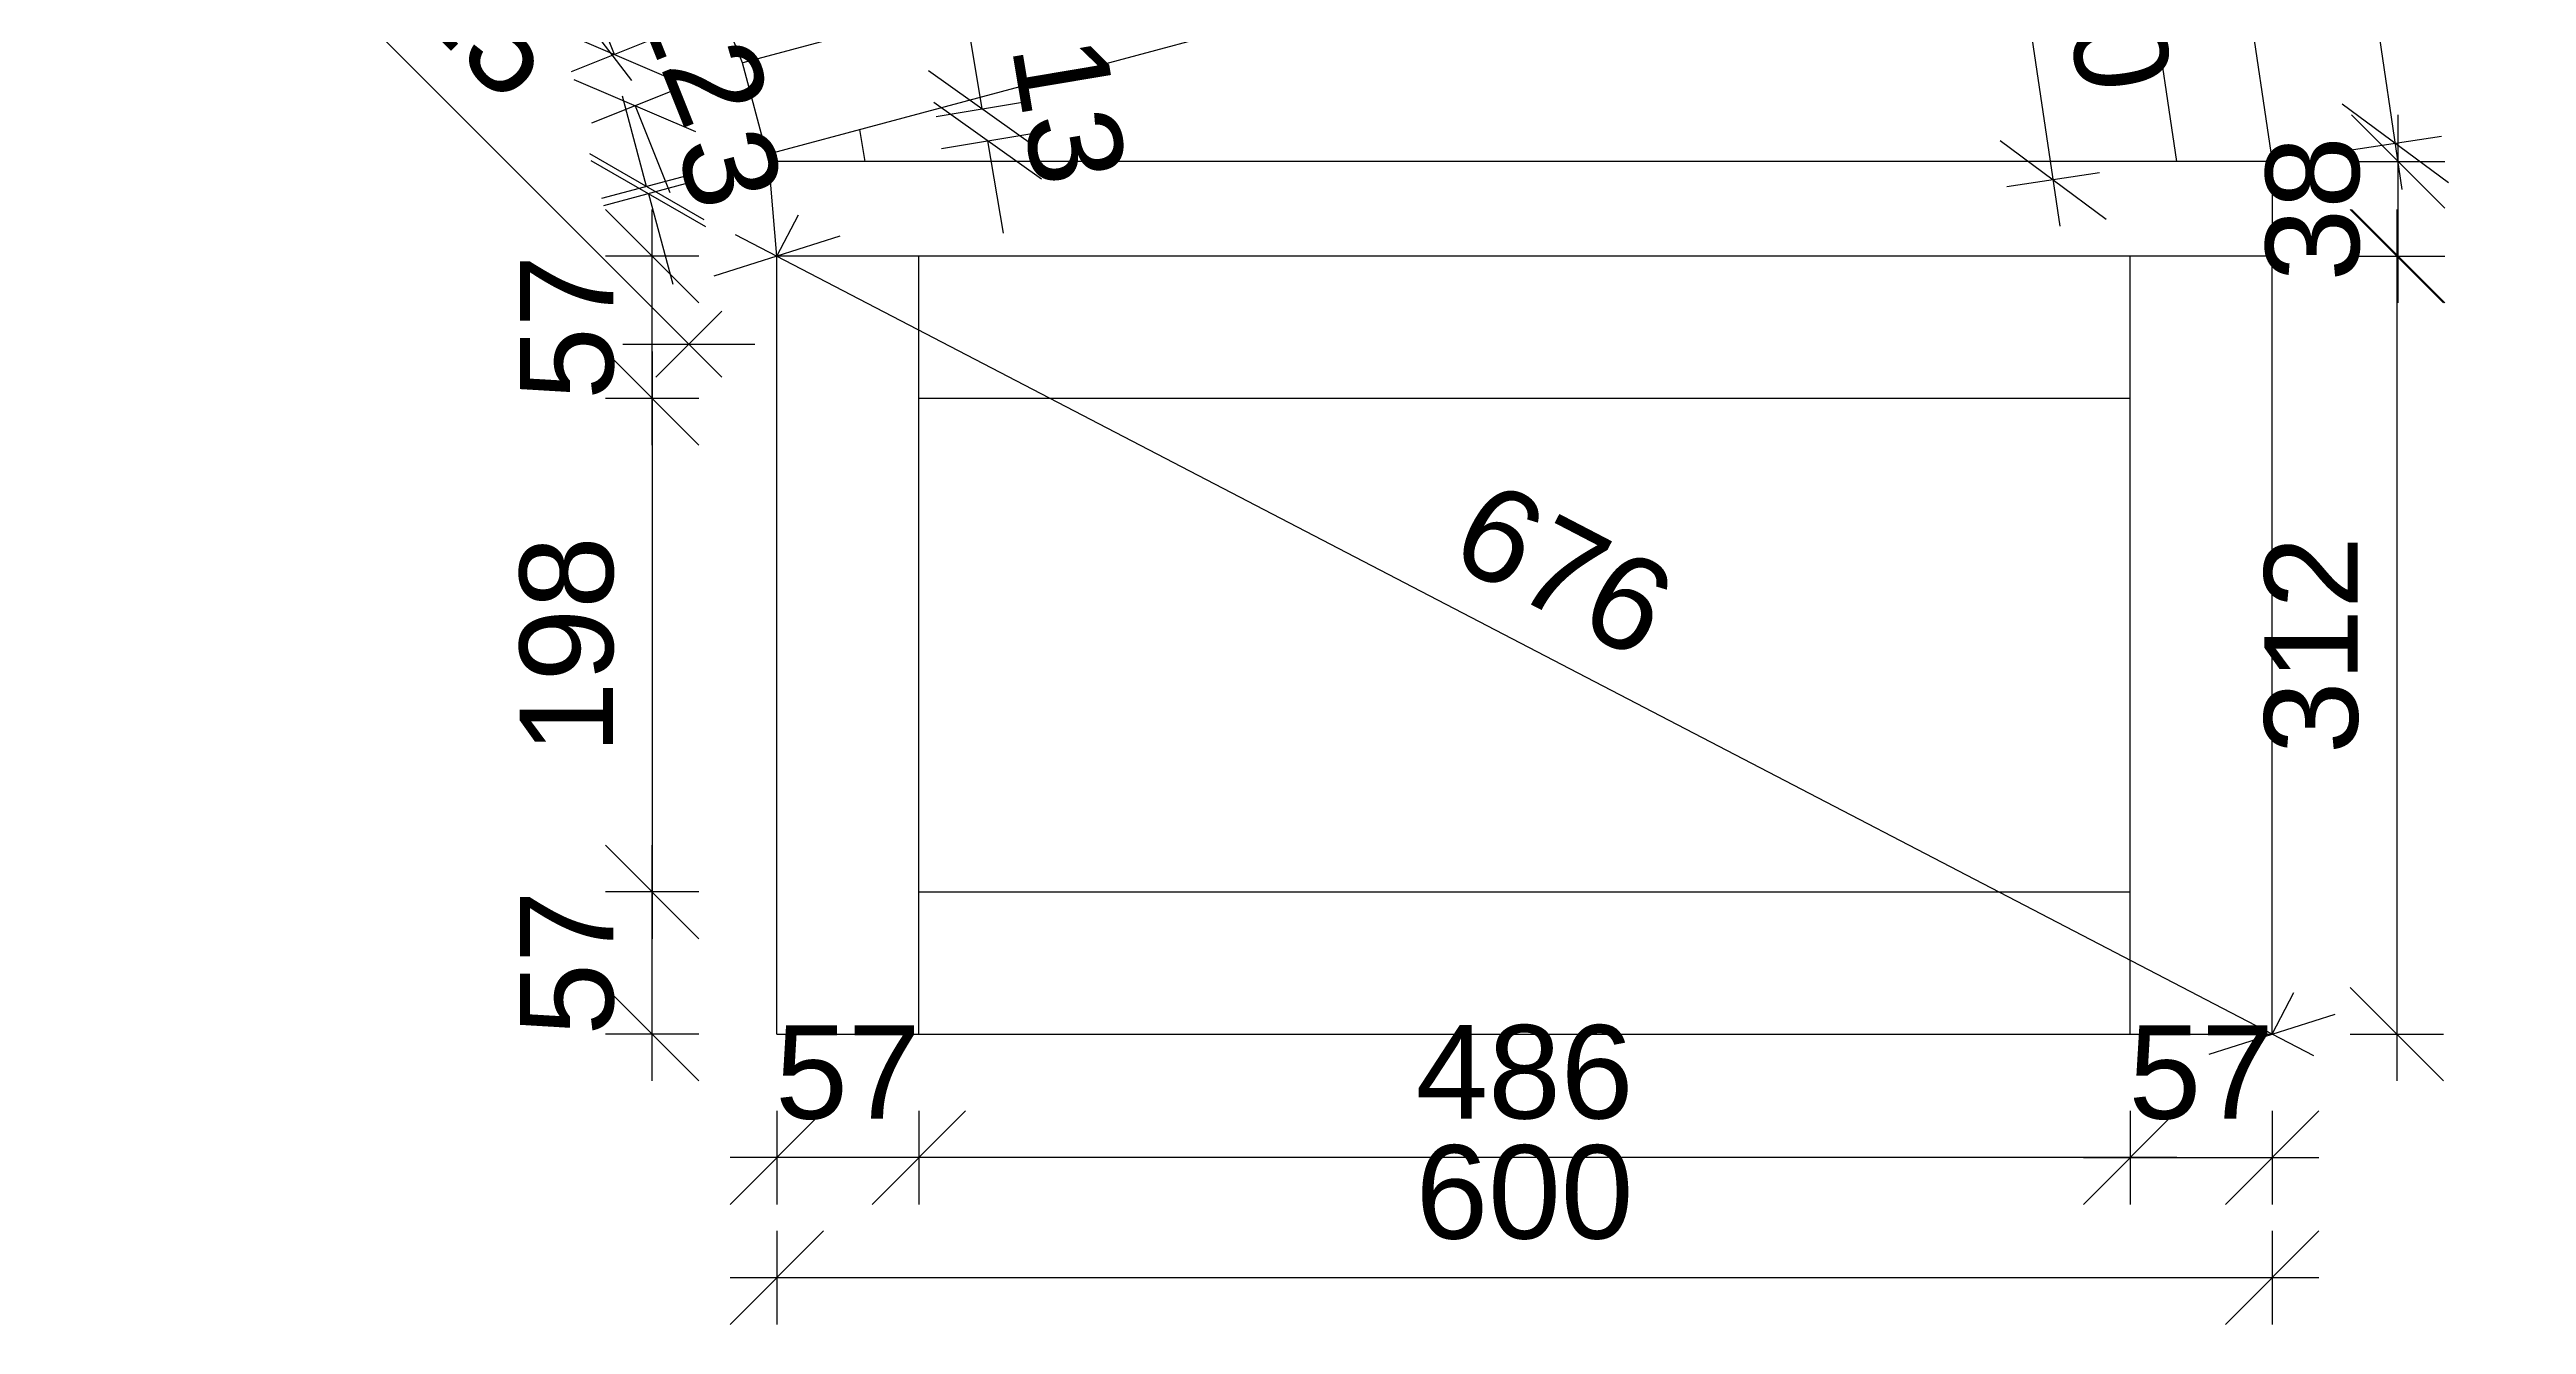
# Model space of a CAD drawing. Header units: millimetres. Extents: x -96270 to 80902, y -48795 to -34727.
# Drawn here: x 66125 to 67119, y -38179 to -37668 of the extents above; entities that cross this region are included whole.
import ezdxf

# ---------------------------------------------------------------- set-up
doc = ezdxf.new("R2010")
doc.units = ezdxf.units.MM
doc.layers.get('0').update_dxf_attribs({"lineweight": 25})
doc.layers.add('Mållinje (Afsætning af mål)', color=4, linetype='Continuous', lineweight=9)
doc.layers.add('Tyk fuldstregslinje (Optegning)', color=7, linetype='Continuous', lineweight=30)
doc.styles.add('Annotative', font='arial.ttf')
doc.dimstyles.new('Annotative', dxfattribs={"dimscale": 0, "dimtxt": 2.5, "dimasz": 2.5, "dimexe": 1.25, "dimexo": 1, "dimgap": 1, "dimtad": 1, "dimdec": 0, "dimzin": 0, "dimtxsty": 'Annotative', "dimblk": 'OBLIQUE', "dimcen": 1, "dimdle": 1.25, "dimadec": 0, "dimazin": 0, "dimtfac": 1, "dimtdec": 0, "dimtofl": 0, "dimtmove": 0, "dimatfit": 3, "dimfxl": 1.25, "dimfxlon": 1, "dimtolj": 1, "dimtzin": 0, "dimarcsym": 0})

# ---------------------------------------------------------------- blocks, each defined once
blk = doc.blocks.new('_Oblique')
at = {"color": 0, "linetype": 'ByBlock', "lineweight": -2}
blk.add_line((-0.5, -0.5), (0.5, 0.5), dxfattribs=at)
blk = doc.blocks.new('*D717')
at = {"layer": 'Defpoints', "color": 0, "transparency": 16777216}
for p in [(67016.7, -37750.81), (67016.7, -38062.81), (67066.7, -38062.81)]:
    blk.add_point(p, dxfattribs=at)
at = {"layer": 'Mållinje (Afsætning af mål)', "color": 0, "lineweight": -2, "transparency": 16777216}
for p, q in [((67066.7, -37732.06), (67066.7, -38081.56)), ((67047.95, -37750.81), (67085.45, -37750.81)), ((67047.95, -38062.81), (67085.45, -38062.81))]:
    blk.add_line(p, q, dxfattribs=at)
at = {"layer": 'Mållinje (Afsætning af mål)', "color": 0, "lineweight": -2, "transparency": 16777216, "xscale": 37.5, "yscale": 37.5, "zscale": 37.5}
for p, rotation in [((67066.7, -37750.81), 90), ((67066.7, -38062.81), 270)]:
    blk.add_blockref('_Oblique', p, dxfattribs=dict(at, rotation=rotation))
at = {"layer": 'Mållinje (Afsætning af mål)', "color": 0, "transparency": 16777216, "insert": (67032.54, -37906.81), "char_height": 37.5, "attachment_point": 5, "rotation": 90, "style": 'Annotative'}
blk.add_mtext('\\A1;312', dxfattribs=at)
blk = doc.blocks.new('*D718')
at = {"layer": 'Defpoints', "color": 0, "transparency": 16777216}
for p in [(66416.7, -38062.81), (67016.7, -38062.81), (66416.7, -38160.52)]:
    blk.add_point(p, dxfattribs=at)
at = {"layer": 'Mållinje (Afsætning af mål)', "color": 0, "lineweight": -2, "transparency": 16777216}
for p, q in [((66416.7, -38141.77), (66416.7, -38179.27)), ((67016.7, -38141.77), (67016.7, -38179.27)), ((67035.45, -38160.52), (66397.95, -38160.52))]:
    blk.add_line(p, q, dxfattribs=at)
at = {"layer": 'Mållinje (Afsætning af mål)', "color": 0, "lineweight": -2, "transparency": 16777216, "xscale": 37.5, "yscale": 37.5, "zscale": 37.5, "rotation": 180}
blk.add_blockref('_Oblique', (66416.7, -38160.52), dxfattribs=at)
at = {"layer": 'Mållinje (Afsætning af mål)', "color": 0, "lineweight": -2, "transparency": 16777216, "xscale": 37.5, "yscale": 37.5, "zscale": 37.5}
blk.add_blockref('_Oblique', (67016.7, -38160.52), dxfattribs=at)
at = {"layer": 'Mållinje (Afsætning af mål)', "color": 0, "transparency": 16777216, "insert": (66716.7, -38126.37), "char_height": 37.5, "attachment_point": 5, "style": 'Annotative'}
blk.add_mtext('\\A1;600', dxfattribs=at)
blk = doc.blocks.new('*D719')
at = {"layer": 'Defpoints', "color": 0, "transparency": 16777216}
for p in [(66959.7, -38062.81), (67016.7, -38062.81), (67016.7, -38112.35)]:
    blk.add_point(p, dxfattribs=at)
at = {"layer": 'Mållinje (Afsætning af mål)', "color": 0, "lineweight": -2, "transparency": 16777216}
for p, q in [((66959.7, -38093.6), (66959.7, -38131.1)), ((67016.7, -38093.6), (67016.7, -38131.1)), ((66940.95, -38112.35), (67035.45, -38112.35))]:
    blk.add_line(p, q, dxfattribs=at)
at = {"layer": 'Mållinje (Afsætning af mål)', "color": 0, "lineweight": -2, "transparency": 16777216, "xscale": 37.5, "yscale": 37.5, "zscale": 37.5, "rotation": 180}
blk.add_blockref('_Oblique', (66959.7, -38112.35), dxfattribs=at)
at = {"layer": 'Mållinje (Afsætning af mål)', "color": 0, "lineweight": -2, "transparency": 16777216, "xscale": 37.5, "yscale": 37.5, "zscale": 37.5}
blk.add_blockref('_Oblique', (67016.7, -38112.35), dxfattribs=at)
at = {"layer": 'Mållinje (Afsætning af mål)', "color": 0, "transparency": 16777216, "insert": (66988.2, -38078.28), "char_height": 37.5, "attachment_point": 5, "style": 'Annotative'}
blk.add_mtext('\\A1;57', dxfattribs=at)
blk = doc.blocks.new('*D720')
at = {"layer": 'Defpoints', "color": 0, "transparency": 16777216}
for p in [(66473.7, -38062.81), (66959.7, -38062.81), (66473.7, -38112.35)]:
    blk.add_point(p, dxfattribs=at)
at = {"layer": 'Mållinje (Afsætning af mål)', "color": 0, "lineweight": -2, "transparency": 16777216}
for p, q in [((66473.7, -38093.6), (66473.7, -38131.1)), ((66959.7, -38093.6), (66959.7, -38131.1)), ((66978.45, -38112.35), (66454.95, -38112.35))]:
    blk.add_line(p, q, dxfattribs=at)
at = {"layer": 'Mållinje (Afsætning af mål)', "color": 0, "lineweight": -2, "transparency": 16777216, "xscale": 37.5, "yscale": 37.5, "zscale": 37.5, "rotation": 180}
blk.add_blockref('_Oblique', (66473.7, -38112.35), dxfattribs=at)
at = {"layer": 'Mållinje (Afsætning af mål)', "color": 0, "lineweight": -2, "transparency": 16777216, "xscale": 37.5, "yscale": 37.5, "zscale": 37.5}
blk.add_blockref('_Oblique', (66959.7, -38112.35), dxfattribs=at)
at = {"layer": 'Mållinje (Afsætning af mål)', "color": 0, "transparency": 16777216, "insert": (66716.7, -38078.2), "char_height": 37.5, "attachment_point": 5, "style": 'Annotative'}
blk.add_mtext('\\A1;486', dxfattribs=at)
blk = doc.blocks.new('*D721')
at = {"layer": 'Defpoints', "color": 0, "transparency": 16777216}
for p in [(66416.7, -38062.81), (66473.7, -38062.81), (66416.7, -38112.35)]:
    blk.add_point(p, dxfattribs=at)
at = {"layer": 'Mållinje (Afsætning af mål)', "color": 0, "lineweight": -2, "transparency": 16777216}
for p, q in [((66416.7, -38093.6), (66416.7, -38131.1)), ((66473.7, -38093.6), (66473.7, -38131.1)), ((66492.45, -38112.35), (66397.95, -38112.35))]:
    blk.add_line(p, q, dxfattribs=at)
at = {"layer": 'Mållinje (Afsætning af mål)', "color": 0, "lineweight": -2, "transparency": 16777216, "xscale": 37.5, "yscale": 37.5, "zscale": 37.5, "rotation": 180}
blk.add_blockref('_Oblique', (66416.7, -38112.35), dxfattribs=at)
at = {"layer": 'Mållinje (Afsætning af mål)', "color": 0, "lineweight": -2, "transparency": 16777216, "xscale": 37.5, "yscale": 37.5, "zscale": 37.5}
blk.add_blockref('_Oblique', (66473.7, -38112.35), dxfattribs=at)
at = {"layer": 'Mållinje (Afsætning af mål)', "color": 0, "transparency": 16777216, "insert": (66445.2, -38078.28), "char_height": 37.5, "attachment_point": 5, "style": 'Annotative'}
blk.add_mtext('\\A1;57', dxfattribs=at)
blk = doc.blocks.new('*D722')
at = {"layer": 'Defpoints', "color": 0, "transparency": 16777216}
for p in [(66416.7, -37750.81), (67016.7, -38062.81), (67016.7, -38062.81)]:
    blk.add_point(p, dxfattribs=at)
at = {"layer": 'Mållinje (Afsætning af mål)', "color": 0, "lineweight": -2, "transparency": 16777216}
for p, q in [((66416.7, -37750.81), (66425.35, -37734.18)), ((66400.06, -37742.16), (67033.33, -38071.46)), ((67016.7, -38062.81), (67025.35, -38046.18))]:
    blk.add_line(p, q, dxfattribs=at)
at = {"layer": 'Mållinje (Afsætning af mål)', "color": 0, "lineweight": -2, "transparency": 16777216, "xscale": 37.5, "yscale": 37.5, "zscale": 37.5}
for p, rotation in [((66416.7, -37750.81), 152.5255683737228), ((67016.7, -38062.81), 332.5255683737229)]:
    blk.add_blockref('_Oblique', p, dxfattribs=dict(at, rotation=rotation))
at = {"layer": 'Mållinje (Afsætning af mål)', "color": 0, "transparency": 16777216, "insert": (66732.45, -37876.52), "char_height": 37.5, "attachment_point": 5, "rotation": 332.52557, "style": 'Annotative'}
blk.add_mtext('\\A1;676', dxfattribs=at)
blk = doc.blocks.new('*D737')
at = {"layer": 'Defpoints', "color": 0, "transparency": 16777216}
for p in [(66454.7, -37807.81), (66366.7, -38005.81), (66454.7, -38005.81)]:
    blk.add_point(p, dxfattribs=at)
at = {"layer": 'Mållinje (Afsætning af mål)', "color": 0, "lineweight": -2, "transparency": 16777216}
for p, q in [((66366.7, -37789.06), (66366.7, -38024.56)), ((66385.45, -37807.81), (66347.95, -37807.81)), ((66385.45, -38005.81), (66347.95, -38005.81))]:
    blk.add_line(p, q, dxfattribs=at)
at = {"layer": 'Mållinje (Afsætning af mål)', "color": 0, "lineweight": -2, "transparency": 16777216, "xscale": 37.5, "yscale": 37.5, "zscale": 37.5}
for p, rotation in [((66366.7, -37807.81), 90), ((66366.7, -38005.81), 270)]:
    blk.add_blockref('_Oblique', p, dxfattribs=dict(at, rotation=rotation))
at = {"layer": 'Mållinje (Afsætning af mål)', "color": 0, "transparency": 16777216, "insert": (66332.55, -37906.81), "char_height": 37.5, "attachment_point": 5, "rotation": 90, "style": 'Annotative'}
blk.add_mtext('\\A1;198', dxfattribs=at)
blk = doc.blocks.new('*D738')
at = {"layer": 'Defpoints', "color": 0, "transparency": 16777216}
for p in [(66366.7, -38005.81), (66416.7, -38005.81), (66416.7, -38062.81)]:
    blk.add_point(p, dxfattribs=at)
at = {"layer": 'Mållinje (Afsætning af mål)', "color": 0, "lineweight": -2, "transparency": 16777216}
for p, q in [((66366.7, -38081.56), (66366.7, -37987.06)), ((66385.45, -38005.81), (66347.95, -38005.81)), ((66385.45, -38062.81), (66347.95, -38062.81))]:
    blk.add_line(p, q, dxfattribs=at)
at = {"layer": 'Mållinje (Afsætning af mål)', "color": 0, "lineweight": -2, "transparency": 16777216, "xscale": 37.5, "yscale": 37.5, "zscale": 37.5}
for p, rotation in [((66366.7, -38005.81), 90), ((66366.7, -38062.81), 270)]:
    blk.add_blockref('_Oblique', p, dxfattribs=dict(at, rotation=rotation))
at = {"layer": 'Mållinje (Afsætning af mål)', "color": 0, "transparency": 16777216, "insert": (66332.63, -38034.31), "char_height": 37.5, "attachment_point": 5, "rotation": 90, "style": 'Annotative'}
blk.add_mtext('\\A1;57', dxfattribs=at)
blk = doc.blocks.new('*D734')
at = {"layer": 'Defpoints', "color": 0, "transparency": 16777216}
for p in [(66993.12, -37554.4), (67042.56, -37547.04), (67016.7, -37712.81)]:
    blk.add_point(p, dxfattribs=at)
at = {"layer": 'Mållinje (Afsætning af mål)', "color": 0, "lineweight": -2, "transparency": 16777216}
for p, q in [((67068.89, -37724), (67039.8, -37528.5)), ((67024.01, -37549.8), (67061.1, -37544.28)), ((67047.58, -37708.21), (67084.68, -37702.69))]:
    blk.add_line(p, q, dxfattribs=at)
at = {"layer": 'Mållinje (Afsætning af mål)', "color": 0, "lineweight": -2, "transparency": 16777216, "xscale": 37.5, "yscale": 37.5, "zscale": 37.5}
for p, rotation in [((67042.56, -37547.04), 98.46441206410172), ((67066.13, -37705.45), 278.4644120641017)]:
    blk.add_blockref('_Oblique', p, dxfattribs=dict(at, rotation=rotation))
at = {"layer": 'Mållinje (Afsætning af mål)', "color": 0, "transparency": 16777216, "insert": (67088.12, -37621.22), "char_height": 37.5, "attachment_point": 5, "rotation": 278.46441, "style": 'Annotative'}
blk.add_mtext('\\A1;160', dxfattribs=at)
blk = doc.blocks.new('*D735')
at = {"layer": 'Defpoints', "color": 0, "transparency": 16777216}
for p in [(67016.7, -37712.81), (67067.26, -37712.81), (67016.7, -37750.81)]:
    blk.add_point(p, dxfattribs=at)
at = {"layer": 'Mållinje (Afsætning af mål)', "color": 0, "lineweight": -2, "transparency": 16777216}
for p, q in [((67067.26, -37769.56), (67067.26, -37694.06)), ((67048.51, -37712.81), (67086.01, -37712.81)), ((67048.51, -37750.81), (67086.01, -37750.81))]:
    blk.add_line(p, q, dxfattribs=at)
at = {"layer": 'Mållinje (Afsætning af mål)', "color": 0, "lineweight": -2, "transparency": 16777216, "xscale": 37.5, "yscale": 37.5, "zscale": 37.5}
for p, rotation in [((67067.26, -37712.81), 90), ((67067.26, -37750.81), 270)]:
    blk.add_blockref('_Oblique', p, dxfattribs=dict(at, rotation=rotation))
at = {"layer": 'Mållinje (Afsætning af mål)', "color": 0, "transparency": 16777216, "insert": (67033.1, -37731.81), "char_height": 37.5, "attachment_point": 5, "rotation": 90, "style": 'Annotative'}
blk.add_mtext('\\A1;38', dxfattribs=at)
blk = doc.blocks.new('*D675')
at = {"layer": 'Defpoints', "color": 0, "transparency": 16777216}
for p in [(66412.76, -37709.91), (66413.54, -37712.81), (66364.46, -37722.85)]:
    blk.add_point(p, dxfattribs=at)
at = {"layer": 'Mållinje (Afsætning af mål)', "color": 0, "lineweight": -2, "transparency": 16777216}
for p, q in [((66364.46, -37722.85), (66354.76, -37686.63)), ((66382.57, -37718), (66346.35, -37727.7)), ((66383.35, -37720.9), (66347.13, -37730.6)), ((66365.24, -37725.75), (66374.95, -37761.97))]:
    blk.add_line(p, q, dxfattribs=at)
at = {"layer": 'Mållinje (Afsætning af mål)', "color": 0, "lineweight": -2, "transparency": 16777216, "xscale": 37.5, "yscale": 37.5, "zscale": 37.5}
for p, rotation in [((66364.46, -37722.85), 285.0000000002014), ((66365.24, -37725.75), 105.0000000002014)]:
    blk.add_blockref('_Oblique', p, dxfattribs=dict(at, rotation=rotation))
at = {"layer": 'Mållinje (Afsætning af mål)', "color": 0, "transparency": 16777216, "insert": (66397.85, -37715.46), "char_height": 37.5, "attachment_point": 5, "rotation": 285, "style": 'Annotative'}
blk.add_mtext('\\A1;3', dxfattribs=at)
blk = doc.blocks.new('*D676')
at = {"layer": 'Defpoints', "color": 0, "transparency": 16777216}
for p in [(66394.7, -37652.66), (66351.6, -37669.9), (66402.92, -37673.2)]:
    blk.add_point(p, dxfattribs=at)
at = {"layer": 'Mållinje (Afsætning af mål)', "color": 0, "lineweight": -2, "transparency": 16777216}
for p, q in [((66351.6, -37669.9), (66337.67, -37635.09)), ((66369.01, -37662.94), (66334.2, -37676.87)), ((66377.23, -37683.48), (66342.42, -37697.42)), ((66359.82, -37690.45), (66373.76, -37725.27))]:
    blk.add_line(p, q, dxfattribs=at)
at = {"layer": 'Mållinje (Afsætning af mål)', "color": 0, "lineweight": -2, "transparency": 16777216, "xscale": 37.5, "yscale": 37.5, "zscale": 37.5}
for p, rotation in [((66351.6, -37669.9), 291.8095477103162), ((66359.82, -37690.45), 111.8095477103163)]:
    blk.add_blockref('_Oblique', p, dxfattribs=dict(at, rotation=rotation))
at = {"layer": 'Mållinje (Afsætning af mål)', "color": 0, "transparency": 16777216, "insert": (66387.12, -37667.61), "char_height": 37.5, "attachment_point": 5, "rotation": 291.80955, "style": 'Annotative'}
blk.add_mtext('\\A1;22', dxfattribs=at)
blk = doc.blocks.new('*D677')
at = {"layer": 'Defpoints', "color": 0, "transparency": 16777216}
for p in [(66499.14, -37691.68), (66449.83, -37699.97), (66451.99, -37712.81)]:
    blk.add_point(p, dxfattribs=at)
at = {"layer": 'Mållinje (Afsætning af mål)', "color": 0, "lineweight": -2, "transparency": 16777216}
for p, q in [((66499.14, -37691.68), (66492.92, -37654.7)), ((66480.65, -37694.79), (66517.63, -37688.58)), ((66482.81, -37707.63), (66519.79, -37701.41)), ((66501.3, -37704.52), (66507.51, -37741.5))]:
    blk.add_line(p, q, dxfattribs=at)
at = {"layer": 'Mållinje (Afsætning af mål)', "color": 0, "lineweight": -2, "transparency": 16777216, "xscale": 37.5, "yscale": 37.5, "zscale": 37.5}
for p, rotation in [((66499.14, -37691.68), 279.5430374472397), ((66501.3, -37704.52), 99.54303744723971)]:
    blk.add_blockref('_Oblique', p, dxfattribs=dict(at, rotation=rotation))
at = {"layer": 'Mållinje (Afsætning af mål)', "color": 0, "transparency": 16777216, "insert": (66533.9, -37692.44), "char_height": 37.5, "attachment_point": 5, "rotation": 279.54304, "style": 'Annotative'}
blk.add_mtext('\\A1;13', dxfattribs=at)
blk = doc.blocks.new('*D683')
at = {"layer": 'Defpoints', "color": 0, "transparency": 16777216}
for p in [(66362.21, -37602.17), (66375.7, -37619.75), (66322.09, -37632.95)]:
    blk.add_point(p, dxfattribs=at)
at = {"layer": 'Mållinje (Afsætning af mål)', "color": 0, "lineweight": -2, "transparency": 16777216}
for p, q in [((66322.09, -37632.95), (66299.26, -37603.2)), ((66336.96, -37621.54), (66307.21, -37644.37)), ((66350.46, -37639.12), (66320.7, -37661.95)), ((66335.58, -37650.54), (66358.41, -37680.29))]:
    blk.add_line(p, q, dxfattribs=at)
at = {"layer": 'Mållinje (Afsætning af mål)', "color": 0, "lineweight": -2, "transparency": 16777216, "xscale": 37.5, "yscale": 37.5, "zscale": 37.5}
for p, rotation in [((66322.09, -37632.95), 307.4999999999838), ((66335.58, -37650.54), 127.4999999999838)]:
    blk.add_blockref('_Oblique', p, dxfattribs=dict(at, rotation=rotation))
at = {"layer": 'Mållinje (Afsætning af mål)', "color": 0, "transparency": 16777216, "insert": (66355.67, -37621.15), "char_height": 37.5, "attachment_point": 5, "rotation": 307.5, "style": 'Annotative'}
blk.add_mtext('\\A1;22', dxfattribs=at)
blk = doc.blocks.new('*D743')
at = {"layer": 'Defpoints', "color": 0, "transparency": 16777216}
for p in [(66956.18, -37564.3), (66906.72, -37571.66), (66978.28, -37712.81)]:
    blk.add_point(p, dxfattribs=at)
at = {"layer": 'Mållinje (Afsætning af mål)', "color": 0, "lineweight": -2, "transparency": 16777216}
for p, q in [((66931.58, -37738.72), (66903.96, -37553.11)), ((66925.27, -37568.9), (66888.18, -37574.42)), ((66947.37, -37717.41), (66910.28, -37722.93))]:
    blk.add_line(p, q, dxfattribs=at)
at = {"layer": 'Mållinje (Afsætning af mål)', "color": 0, "lineweight": -2, "transparency": 16777216, "xscale": 37.5, "yscale": 37.5, "zscale": 37.5}
for p, rotation in [((66906.72, -37571.66), 98.46441206409446), ((66928.82, -37720.17), 278.4644120640945)]:
    blk.add_blockref('_Oblique', p, dxfattribs=dict(at, rotation=rotation))
at = {"layer": 'Mållinje (Afsætning af mål)', "color": 0, "transparency": 16777216, "insert": (66951.55, -37640.89), "char_height": 37.5, "attachment_point": 5, "rotation": 278.46441, "style": 'Annotative'}
blk.add_mtext('\\A1;150', dxfattribs=at)
blk = doc.blocks.new('*D749')
at = {"layer": 'Defpoints', "color": 0, "transparency": 16777216}
for p in [(66186.7, -37520.81), (66151.42, -37556.09), (66416.7, -37750.81)]:
    blk.add_point(p, dxfattribs=at)
at = {"layer": 'Mållinje (Afsætning af mål)', "color": 0, "lineweight": -2, "transparency": 16777216}
for p, q in [((66164.68, -37542.83), (66138.16, -37569.35)), ((66394.68, -37799.35), (66138.16, -37542.83)), ((66394.68, -37772.83), (66368.16, -37799.35))]:
    blk.add_line(p, q, dxfattribs=at)
at = {"layer": 'Mållinje (Afsætning af mål)', "color": 0, "lineweight": -2, "transparency": 16777216, "xscale": 37.5, "yscale": 37.5, "zscale": 37.5}
for p, rotation in [((66151.42, -37556.09), 135), ((66381.42, -37786.09), 315)]:
    blk.add_blockref('_Oblique', p, dxfattribs=dict(at, rotation=rotation))
at = {"layer": 'Mållinje (Afsætning af mål)', "color": 0, "transparency": 16777216, "insert": (66290.57, -37646.93), "char_height": 37.5, "attachment_point": 5, "rotation": 315, "style": 'Annotative'}
blk.add_mtext('\\A1;325', dxfattribs=at)
blk = doc.blocks.new('*D751')
at = {"layer": 'Defpoints', "color": 0, "transparency": 16777216}
for p in [(66366.7, -37750.81), (66454.7, -37750.81), (66454.7, -37807.81)]:
    blk.add_point(p, dxfattribs=at)
at = {"layer": 'Mållinje (Afsætning af mål)', "color": 0, "lineweight": -2, "transparency": 16777216}
for p, q in [((66366.7, -37826.56), (66366.7, -37732.06)), ((66385.45, -37750.81), (66347.95, -37750.81)), ((66385.45, -37807.81), (66347.95, -37807.81))]:
    blk.add_line(p, q, dxfattribs=at)
at = {"layer": 'Mållinje (Afsætning af mål)', "color": 0, "lineweight": -2, "transparency": 16777216, "xscale": 37.5, "yscale": 37.5, "zscale": 37.5}
for p, rotation in [((66366.7, -37750.81), 90), ((66366.7, -37807.81), 270)]:
    blk.add_blockref('_Oblique', p, dxfattribs=dict(at, rotation=rotation))
at = {"layer": 'Mållinje (Afsætning af mål)', "color": 0, "transparency": 16777216, "insert": (66332.63, -37779.31), "char_height": 37.5, "attachment_point": 5, "rotation": 90, "style": 'Annotative'}
blk.add_mtext('\\A1;57', dxfattribs=at)

msp = doc.modelspace()

# ---------------------------------------------------------------- linework, layer by layer
at = {"layer": 'Tyk fuldstregslinje (Optegning)'}
for p, q in [((66403.18, -37673.13), (66983.29, -37517.69)), ((66413.02, -37709.84), (66993.12, -37554.4)), ((66993.12, -37554.4), (67016.7, -37712.81)), ((66956.18, -37564.3), (66978.28, -37712.81)), ((66402.92, -37673.2), (66394.7, -37652.66)), ((66412.76, -37709.91), (66402.92, -37673.2)), ((66449.83, -37699.97), (66451.99, -37712.81)), ((66413.54, -37712.81), (66412.76, -37709.91)), ((67016.7, -37712.81), (66413.54, -37712.81)), ((66416.7, -37750.81), (66413.54, -37712.81)), ((67016.7, -37712.81), (67016.7, -37750.81)), ((66416.7, -38062.81), (66416.7, -37750.81)), ((67016.7, -37750.81), (66416.7, -37750.81)), ((66473.7, -38062.81), (66473.7, -37750.81)), ((66959.7, -38062.81), (66959.7, -37750.81)), ((67016.7, -38062.81), (67016.7, -37750.81)), ((66959.7, -37807.81), (66473.7, -37807.81)), ((66473.7, -38005.81), (66959.7, -38005.81)), ((66416.7, -38062.81), (67016.7, -38062.81))]:
    msp.add_line(p, q, dxfattribs=at)

# ---------------------------------------------------------------- dimensions: what is measured, and where the dimension line sits
at = {"layer": 'Mållinje (Afsætning af mål)'}
for p1, p2, distance, picture, middle in [((66416.7, -37750.81), (66186.7, -37520.81), 49.89, '*D749', (66290.57, -37646.93)), ((67016.7, -37712.81), (66993.12, -37554.4), -49.98, '*D734', (67088.12, -37621.22)), ((66978.28, -37712.81), (66956.18, -37564.3), 50, '*D743', (66951.55, -37640.89)), ((66416.7, -37750.81), (67016.7, -38062.81), 0, '*D722', (66732.45, -37876.52)), ((67016.7, -37750.81), (67016.7, -38062.81), 50, '*D717', (67032.54, -37906.81)), ((66454.7, -37807.81), (66454.7, -38005.81), -88, '*D737', (66332.55, -37906.81)), ((67016.7, -38062.81), (66416.7, -38062.81), 97.71, '*D718', (66716.7, -38126.37)), ((66959.7, -38062.81), (66473.7, -38062.81), 49.54, '*D720', (66716.7, -38078.2))]:
    dim = msp.add_aligned_dim(p1=p1, p2=p2, distance=distance, dimstyle='Annotative', dxfattribs=at)
    dim.commit()
    dim.dimension.update_dxf_attribs({"geometry": picture, "text_midpoint": middle})
for base, p1, p2, angle, picture, middle in [((66322.09, -37632.95), (66375.7, -37619.75), (66362.21, -37602.17), 127.5, '*D683', (66328.83, -37641.74)), ((66351.6, -37669.9), (66402.92, -37673.2), (66394.7, -37652.66), 111.80955, '*D676', (66355.71, -37680.18)), ((66499.14, -37691.68), (66451.99, -37712.81), (66449.83, -37699.97), 99.54304, '*D677', (66500.22, -37698.1)), ((66364.46, -37722.85), (66413.54, -37712.81), (66412.76, -37709.91), 105, '*D675', (66364.85, -37724.3)), ((67067.26, -37712.81), (67016.7, -37750.81), (67016.7, -37712.81), 90, '*D735', (67067.26, -37731.81)), ((66366.7, -37750.81), (66454.7, -37807.81), (66454.7, -37750.81), 90, '*D751', (66366.7, -37779.31)), ((66366.7, -38005.81), (66416.7, -38062.81), (66416.7, -38005.81), 90, '*D738', (66366.7, -38034.31)), ((66416.7, -38112.35), (66473.7, -38062.81), (66416.7, -38062.81), 180, '*D721', (66445.2, -38112.35)), ((67016.7, -38112.35), (66959.7, -38062.81), (67016.7, -38062.81), 0, '*D719', (66988.2, -38112.35))]:
    dim = msp.add_linear_dim(base=base, p1=p1, p2=p2, angle=angle, dimstyle='Annotative', dxfattribs=at)
    dim.commit()
    dim.dimension.update_dxf_attribs({"geometry": picture, "text_midpoint": middle, "dimtype": 161})

doc.saveas('drawing.dxf')
